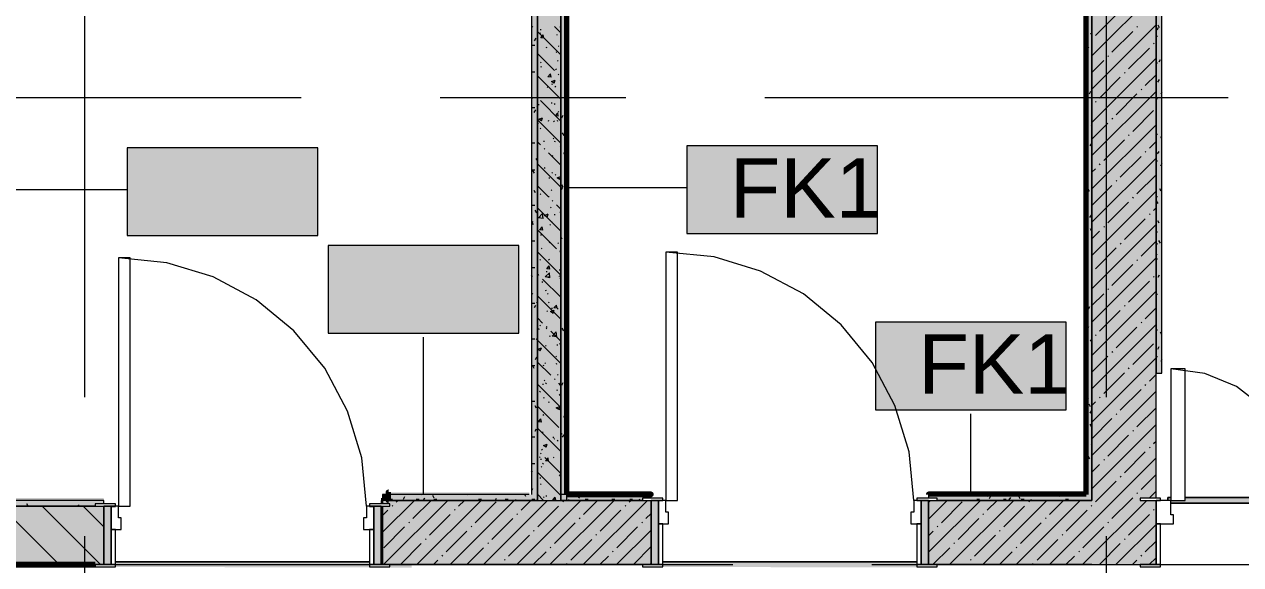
# Model space of a CAD drawing. Header units: millimetres. Extents: x -3817 to 677485, y -22715 to 103890.
# Drawn here: x 416431 to 420598, y 15319 to 17169 of the extents above; entities that cross this region are included whole.
import ezdxf

# ---------------------------------------------------------------- set-up
doc = ezdxf.new("R2010")
doc.units = ezdxf.units.MM
doc.layers.add('PDF _Геометрия', color=7, linetype='Continuous', true_color=0x1d1d1d)
doc.layers.add('PDF _Сплошная заливка', color=7, linetype='Continuous', true_color=0xffffff)
doc.layers.add('PDF _Текст', color=7, linetype='Continuous')
doc.styles.add('PDF GOST-Common', font='arial.ttf')

msp = doc.modelspace()

# ---------------------------------------------------------------- hatches: boundary and pattern name
at = {"layer": 'PDF _Сплошная заливка', "transparency": 33554559}
for points in [[(420088.6, 15539), (420253.6, 15539), (420253.6, 15547), (420308.6, 15547), (420308.6, 23469), (420088.6, 23469), (420088.6, 15559)], [(418189.4, 15539), (418269.4, 15539), (418269.4, 18969), (418189.4, 18969), (418189.4, 15559)], [(417678.6, 15539), (417678.6, 15559), (417658.6, 15559), (417658.6, 15539), (417677.6, 15539)]]:
    msp.add_hatch(color=256, dxfattribs=at).paths.add_polyline_path(points)
h = msp.add_hatch(color=256, dxfattribs=at)
h.paths.add_polyline_path([(418269.4, 15539), (418548.6, 15541.1), (418548.6, 15547), (418578.6, 15547), (418578.6, 15559), (418269.4, 15559)], flags=0)
h.paths.add_polyline_path([(420068.6, 15539), (420088.6, 15539), (420088.6, 15559), (419528.6, 15559), (419528.6, 15547), (419558.6, 15547), (419558.6, 15539), (419754.6, 15539)], flags=0)
at = {"layer": 'PDF _Сплошная заливка', "true_color": 0x494949, "transparency": 33554559}
h = msp.add_hatch(color=251, dxfattribs=at)
h.paths.add_polyline_path([(421708.6, 15529), (421708.6, 15539), (421658.6, 15539), (421658.6, 15549), (420408.6, 15549), (420408.6, 15539), (420358.6, 15539), (420358.6, 15529), (421658.6, 15529)], flags=0)
h.paths.add_polyline_path([(421708.6, 15539), (421733.6, 15539), (421733.6, 15549), (421708.6, 15549)], flags=0)
h.paths.add_polyline_path([(420348.6, 15539), (420358.6, 15539), (420358.6, 15549), (420348.6, 15549)], flags=0)
at = {"layer": 'PDF _Сплошная заливка', "transparency": 33554559}
h = msp.add_hatch(color=256, dxfattribs=at)
h.paths.add_polyline_path([(415478.6, 15319), (416703.6, 15319), (416703.6, 15519), (415478.6, 15519), (415478.6, 15399)], flags=0)
h.paths.add_polyline_path([(417653.6, 15319), (417658.6, 15319), (417658.6, 15519), (417653.6, 15519), (417653.6, 15355)], flags=0)
h = msp.add_hatch(color=256, dxfattribs=at)
h.paths.add_polyline_path([(416368.6, 15519), (416673.6, 15520.8), (416673.6, 15527), (416703.6, 15527), (416703.6, 15539), (416368.6, 15539)], flags=0)
h.paths.add_polyline_path([(417653.6, 15527), (417658.6, 15527), (417658.6, 15539), (417653.6, 15539)], flags=0)
h = msp.add_hatch(color=256, dxfattribs=at)
h.paths.add_polyline_path([(418320.3, 15319), (418578.6, 15319), (418578.6, 15539), (417658.6, 15539), (417658.6, 15527), (417683.6, 15527), (417683.6, 15519), (417658.6, 15519), (417658.6, 15319), (417683.6, 15319)], flags=0)
h.paths.add_polyline_path([(419558.6, 15319), (420308.6, 15319), (420308.6, 15539), (419528.6, 15539), (419528.6, 15319)], flags=0)
at = {"layer": 'PDF _Сплошная заливка', "true_color": 0x494949, "transparency": 33554559}
for points in [[(417658.6, 15309), (417758.6, 15309), (417758.6, 15318), (417683.6, 15318), (417683.6, 15311), (417613.6, 15311), (417613.6, 15329), (416743.6, 15329), (416743.6, 15311), (417653.6, 15309)], [(419528.6, 15309), (419528.6, 15311), (419488.6, 15311), (419488.6, 15329), (418618.6, 15329), (418618.6, 15311), (419518.4, 15309)]]:
    msp.add_hatch(color=251, dxfattribs=at).paths.add_polyline_path(points)

# ---------------------------------------------------------------- linework, layer by layer
at = {"layer": 'PDF _Геометрия', "color": 9, "lineweight": 9, "true_color": 0xc0c0c0}
for points in [[(420308.6, 15547), (420308.6, 23069), (420308.6, 15974.9), (420328.6, 15974.9), (420328.6, 23069), (420588.6, 23069), (420588.6, 23319), (420588.6, 23477), (420588.6, 29269), (420568.6, 29269), (420338.6, 29269), (412189.3, 29269)], [(420068.6, 18949), (420068.6, 15560)], [(414778.6, 15319), (414778.6, 15519), (414728.6, 15519), (414728.6, 16019), (415528.6, 16019), (415528.6, 15519), (415478.6, 15519), (415478.6, 15319), (416673.6, 15319)], [(417678.6, 15539), (417678.6, 15559), (417658.6, 15559), (417658.6, 15547)], [(418289.4, 15539), (418289.4, 15559), (418269.4, 15559), (418269.4, 15539)], [(418578.6, 15547), (418578.6, 15559), (418290.4, 15559)], [(419528.6, 15559), (419528.6, 15547)], [(416703.6, 15527), (416703.6, 15539), (416376.6, 15539)], [(416703.6, 15319), (416703.6, 15519)], [(417653.6, 15539), (417653.6, 15527)], [(417653.6, 15519), (417653.6, 15319)], [(418578.6, 15319), (418578.6, 15539)], [(419528.6, 15539), (419528.6, 15319)], [(420308.6, 15319), (420308.6, 15539)], [(420088.6, 15319), (420253.6, 15319)]]:
    msp.add_lwpolyline(points, dxfattribs=at)
at = {"layer": 'PDF _Геометрия', "color": 7, "lineweight": 9}
for points in [[(416828.6, 18969), (416908.6, 18969), (418169.4, 18969), (418189.4, 18969), (418269.4, 18969), (420088.6, 18969), (418269.4, 18969), (418269.4, 18949), (418269.4, 15559), (418269.4, 15539), (418289.4, 15539), (418548.6, 15539), (418269.4, 15539)], [(420088.6, 18969), (420088.6, 18949), (420088.6, 15750), (420088.6, 15692), (420088.6, 15559), (420088.6, 15539), (420068.6, 15539), (419754.6, 15539), (419558.6, 15539), (419754.6, 15539), (420068.6, 15539), (420088.6, 15539), (420088.6, 15559), (420088.6, 15692), (420088.6, 15750), (420088.6, 18949)], [(418161.4, 15559), (417678.6, 15559), (417678.6, 15539), (418189.4, 15539), (418189.4, 15559), (418189.4, 15539), (418269.4, 15539), (418269.4, 15559), (418269.4, 18949)], [(418169.4, 18949), (418169.4, 15559)], [(418289.4, 15560), (418289.4, 18948)], [(416372.6, 16603.8), (416783.6, 16603.8)], [(418289.9, 16610.6), (418700.8, 16610.6)], [(417799, 15563), (417799, 16098.1)], [(419673.5, 15559.5), (419673.5, 15835.3)], [(417677.6, 15539), (417678.6, 15539), (417678.6, 15559)], [(420067.6, 15559), (419754.6, 15559), (419528.6, 15559)], [(420348.6, 15539), (420348.6, 15549), (420348.6, 15539)], [(418189.4, 15539), (417678.6, 15539), (417677.6, 15539), (417658.6, 15539), (417658.6, 15527), (417658.6, 15539), (417653.6, 15539)], [(417658.6, 15319), (417678.6, 15319), (418548.6, 15319)], [(419558.6, 15319), (420088.6, 15319), (420253.6, 15319)]]:
    msp.add_lwpolyline(points, dxfattribs=at)
at = {"layer": 'PDF _Геометрия', "color": 9, "lineweight": 9, "true_color": 0xc0c0c0}
msp.add_lwpolyline([(418189.4, 18969), (418189.4, 15559)], close=True, dxfattribs=at)
at = {"layer": 'PDF _Геометрия', "color": 231, "lineweight": 9, "true_color": 0xff80c0}
for points in [[(420068.6, 18949), (420067.6, 18949), (418289.4, 18949), (418289.4, 18948), (418289.4, 15559), (418290.4, 15559)], [(417678.6, 15539), (417678.6, 15559)], [(418289.4, 15560), (418289.4, 15559)], [(419528.6, 15559), (419754.6, 15559), (420068.6, 15559), (420068.6, 15560)], [(420067.6, 15559), (420068.6, 15559)], [(418548.6, 15319), (418273.8, 15319), (417678.6, 15319)], [(420088.6, 15319), (420003.8, 15319), (419558.6, 15319)]]:
    msp.add_lwpolyline(points, dxfattribs=at)
at = {"layer": 'PDF _Геометрия', "color": 231, "lineweight": 70, "true_color": 0xff80c0}
for points in [[(418290.4, 15559), (418290.4, 18948), (420067.6, 18948), (420067.6, 15559)], [(420068.6, 15559), (420068.6, 18949)], [(417678.6, 15567), (417677.6, 15567), (417677.6, 15539), (417678.6, 15539)], [(418289.4, 15559), (418578.6, 15559), (418578.6, 15560), (418289.4, 15560)], [(420068.6, 15560), (419528.6, 15560), (419528.6, 15559)], [(416673.6, 15319), (415478.6, 15319), (415478.6, 15318), (416673.6, 15318)]]:
    msp.add_lwpolyline(points, dxfattribs=at)
at = {"layer": 'PDF _Геометрия', "color": 253, "lineweight": 9, "true_color": 0xaaaaaa}
for points in [[(416638.6, 15892.2), (416638.6, 17479.7)], [(420138.6, 15892.2), (420138.6, 17479.7)], [(415792.7, 16919), (417380.2, 16919)], [(417856.5, 16919), (418491.5, 16919)], [(418967.7, 16919), (420555.2, 16919)], [(419478.6, 15539), (419462.3, 15704.8), (419413.9, 15864.3), (419335.4, 16011.2), (419229.7, 16140), (419100.9, 16245.8), (418953.9, 16324.3), (418794.5, 16372.7), (418628.6, 16389)], [(417603.6, 15519), (417587.3, 15684.8), (417538.9, 15844.3), (417460.4, 15991.2), (417354.7, 16120), (417225.9, 16225.8), (417078.9, 16304.3), (416919.5, 16352.7), (416753.6, 16369)], [(416638.6, 14780.9), (416638.6, 15415.9)], [(420138.6, 14780.9), (420138.6, 15415.9)], [(416159.7, 15319), (417747.2, 15319)], [(418223.5, 15319), (418858.5, 15319)], [(419334.7, 15319), (420922.2, 15319)]]:
    msp.add_lwpolyline(points, dxfattribs=at)
at = {"layer": 'PDF _Геометрия', "lineweight": 9}
for points in [[(420088.6, 17061.5), (420308.6, 17281.5)], [(420100.5, 17130.3), (420171.8, 17201.6)], [(420088.6, 16947.4), (420308.6, 17167.4)], [(420157.5, 17073.3), (420228.8, 17144.6)], [(420243, 17158.8), (420245.4, 17161.2)], [(420214.5, 17016.3), (420285.8, 17087.6)], [(420300.1, 17101.8), (420302.4, 17104.2)], [(420088.6, 16833.4), (420308.6, 17053.4)], [(420088.6, 17004.4), (420129, 17044.8)], [(420143.2, 17059), (420145.6, 17061.4)], [(420200.3, 17002), (420202.6, 17004.4)], [(420114.7, 16916.5), (420186, 16987.8)], [(420271.5, 16959.2), (420308.6, 16996.3)], [(420088.6, 16719.3), (420308.6, 16939.3)], [(420171.8, 16859.5), (420243, 16930.7)], [(420257.3, 16945), (420259.7, 16947.4)], [(420100.5, 16902.2), (420102.8, 16904.6)], [(420157.5, 16845.2), (420159.9, 16847.6)], [(420228.8, 16802.4), (420300.1, 16873.7)], [(420088.6, 16776.3), (420143.2, 16830.9)], [(420088.6, 16605.3), (420308.6, 16825.3)], [(420129, 16702.6), (420200.3, 16773.9)], [(420214.5, 16788.2), (420216.9, 16790.5)], [(420285.8, 16745.4), (420308.6, 16768.2)], [(420088.6, 16491.2), (420308.6, 16711.2)], [(420186, 16645.6), (420257.3, 16716.9)], [(420271.5, 16731.2), (420273.9, 16733.5)], [(420088.6, 16662.3), (420100.5, 16674.1)], [(420114.7, 16688.4), (420117.1, 16690.8)], [(420171.8, 16631.4), (420174.1, 16633.7)], [(420243, 16588.6), (420308.6, 16654.2)], [(420088.6, 16548.2), (420157.5, 16617.1)], [(420088.6, 16377.2), (420308.6, 16597.2)], [(420143.2, 16488.8), (420214.5, 16560.1)], [(420228.8, 16574.3), (420231.1, 16576.7)], [(420200.3, 16431.8), (420271.5, 16503.1)], [(420285.8, 16517.3), (420288.2, 16519.7)], [(420300.1, 16531.6), (420308.6, 16540.1)], [(420088.6, 16263.1), (420308.6, 16483.1)], [(420088.6, 16434.2), (420114.7, 16460.3)], [(420129, 16474.5), (420131.4, 16476.9)], [(420186, 16417.5), (420188.4, 16419.9)], [(420257.3, 16374.7), (420308.6, 16426.1)], [(420100.5, 16332), (420171.8, 16403.3)], [(420088.6, 16149.1), (420308.6, 16369.1)], [(420157.5, 16275), (420228.8, 16346.2)], [(420243, 16360.5), (420245.4, 16362.9)], [(420300.1, 16303.5), (420302.4, 16305.8)], [(420088.6, 16035), (420308.6, 16255)], [(420143.2, 16260.7), (420145.6, 16263.1)], [(420214.5, 16217.9), (420285.8, 16289.2)], [(420088.6, 16206.1), (420129, 16246.4)], [(420114.7, 16118.1), (420186, 16189.4)], [(420200.3, 16203.7), (420202.6, 16206)], [(420271.5, 16160.9), (420308.6, 16198)], [(420088.6, 15921), (420308.6, 16141)], [(420171.8, 16061.1), (420243, 16132.4)], [(420257.3, 16146.6), (420259.7, 16149)], [(420100.5, 16103.9), (420102.8, 16106.2)], [(420157.5, 16046.9), (420159.9, 16049.2)], [(420228.8, 16004.1), (420300.1, 16075.4)], [(420088.6, 15978), (420143.2, 16032.6)], [(420088.6, 15806.9), (420308.6, 16026.9)], [(420129, 15904.3), (420200.3, 15975.6)], [(420214.5, 15989.8), (420216.9, 15992.2)], [(420285.8, 15947.1), (420308.6, 15969.9)], [(420186, 15847.3), (420257.3, 15918.5)], [(420271.5, 15932.8), (420273.9, 15935.2)], [(420088.6, 15692.9), (420308.6, 15912.9)], [(420114.7, 15890), (420117.1, 15892.4)], [(420088.6, 15863.9), (420100.5, 15875.8)], [(420171.8, 15833), (420174.1, 15835.4)], [(420243, 15790.2), (420308.6, 15855.8)], [(420088.6, 15749.9), (420157.5, 15818.8)], [(420088.6, 15578.8), (420308.6, 15798.8)], [(420143.2, 15690.5), (420214.5, 15761.7)], [(420228.8, 15776), (420231.1, 15778.4)], [(420285.8, 15719), (420288.2, 15721.3)], [(420300.1, 15733.2), (420308.6, 15741.8)], [(419942.9, 15319), (420162.9, 15539), (420308.6, 15684.8)], [(420129, 15676.2), (420131.4, 15678.6)], [(420200.3, 15633.4), (420271.5, 15704.7)], [(420088.6, 15635.8), (420114.7, 15661.9)], [(420257.3, 15576.4), (420308.6, 15627.7)], [(420100.5, 15533.6), (420105.8, 15539), (420171.8, 15604.9)], [(420186, 15619.2), (420188.4, 15621.5)], [(420157.5, 15476.6), (420219.9, 15539), (420228.8, 15547.9)], [(420243, 15562.1), (420245.4, 15564.5)], [(420284.9, 15547), (420308.6, 15570.7)], [(416550.5, 15319), (416350.5, 15519)], [(416692, 15319), (416492, 15519)], [(416703.6, 15448.7), (416633.4, 15519)], [(417658.6, 15429.8), (417767.8, 15539)], [(417658.6, 15486.8), (417676.9, 15505.1)], [(417661.9, 15319), (417881.9, 15539)], [(417691.2, 15519.4), (417693.6, 15521.7)], [(417705.4, 15533.6), (417710.8, 15539)], [(417762.5, 15476.6), (417824.9, 15539)], [(417775.9, 15319), (417995.9, 15539)], [(417890, 15319), (418110, 15539)], [(417905, 15505.1), (417907.4, 15507.5)], [(417919.3, 15519.4), (417938.9, 15539)], [(417976.3, 15462.4), (418047.6, 15533.6)], [(418004, 15319), (418224, 15539)], [(418118.1, 15319), (418338.1, 15539)], [(418133.1, 15505.1), (418167, 15539)], [(418190.1, 15448.1), (418261.4, 15519.4)], [(418232.1, 15319), (418452.1, 15539)], [(418275.7, 15533.6), (418278.1, 15536)], [(418346.2, 15319), (418566.2, 15539)], [(418347, 15490.9), (418395.1, 15539)], [(418404, 15433.8), (418475.3, 15505.1)], [(418489.5, 15519.4), (418491.9, 15521.7)], [(418503.8, 15533.6), (418509.2, 15539)], [(419528.6, 15475), (419592.6, 15539)], [(419528.6, 15361), (419706.7, 15539)], [(419528.6, 15532), (419535.6, 15539)], [(419573, 15462.4), (419644.3, 15533.6)], [(419600.7, 15319), (419820.7, 15539)], [(419714.8, 15319), (419934.8, 15539)], [(419729.8, 15505.1), (419763.7, 15539)], [(419786.8, 15448.1), (419858.1, 15519.4)], [(419828.8, 15319), (420048.8, 15539)], [(419872.4, 15533.6), (419874.7, 15536)], [(419943.7, 15490.9), (419991.8, 15539)], [(420000.7, 15433.8), (420072, 15505.1)], [(420056.9, 15319), (420276.9, 15539)], [(420086.2, 15519.4), (420088.6, 15521.7)], [(420300.1, 15505.1), (420302.4, 15507.5)], [(417658.6, 15483.7), (417653.6, 15488.7)], [(417748.2, 15462.4), (417750.6, 15464.7)], [(417819.5, 15419.6), (417890.8, 15490.9)], [(418033.3, 15405.3), (418104.6, 15476.6)], [(418118.9, 15490.9), (418121.2, 15493.2)], [(418247.2, 15391.1), (418318.5, 15462.4)], [(418332.7, 15476.6), (418335.1, 15479)], [(418546.6, 15462.4), (418548.9, 15464.7)], [(418560.8, 15476.6), (418578.6, 15494.4)], [(419630, 15405.3), (419701.3, 15476.6)], [(419715.6, 15490.9), (419717.9, 15493.2)], [(419843.9, 15391.1), (419915.1, 15462.4)], [(419929.4, 15476.6), (419931.8, 15479)], [(420143.2, 15462.4), (420145.6, 15464.7)], [(420214.5, 15419.6), (420285.8, 15490.9)], [(417662.7, 15376.8), (417734, 15448.1)], [(417876.5, 15362.6), (417947.8, 15433.8)], [(417962, 15448.1), (417964.4, 15450.5)], [(418090.4, 15348.3), (418161.6, 15419.6)], [(418175.9, 15433.8), (418178.3, 15436.2)], [(418389.7, 15419.6), (418392.1, 15422)], [(418460.2, 15319), (418578.6, 15437.4)], [(418461, 15376.8), (418532.3, 15448.1)], [(419528.6, 15418), (419544.5, 15433.8)], [(419558.7, 15448.1), (419561.1, 15450.5)], [(419687, 15348.3), (419758.3, 15419.6)], [(419772.6, 15433.8), (419775, 15436.2)], [(419986.4, 15419.6), (419988.8, 15422)], [(420057.7, 15376.8), (420129, 15448.1)], [(420171, 15319), (420308.6, 15456.7)], [(417719.7, 15319.8), (417791, 15391.1)], [(417805.2, 15405.3), (417807.6, 15407.7)], [(417947, 15319), (418004.8, 15376.8)], [(418019.1, 15391.1), (418021.4, 15393.4)], [(418232.9, 15376.8), (418235.3, 15379.2)], [(418304.2, 15334), (418375.5, 15405.3)], [(418518, 15319.8), (418578.6, 15380.4)], [(419543.7, 15319), (419601.5, 15376.8)], [(419615.8, 15391.1), (419618.1, 15393.4)], [(419829.6, 15376.8), (419832, 15379.2)], [(419900.9, 15334), (419972.2, 15405.3)], [(420114.7, 15319.8), (420186, 15391.1)], [(420200.3, 15405.3), (420202.6, 15407.7)], [(420271.5, 15362.6), (420308.6, 15399.6)], [(417658.6, 15342.3), (417653.6, 15347.3)], [(417862.3, 15348.3), (417864.6, 15350.7)], [(418076.1, 15334), (418078.5, 15336.4)], [(418175.1, 15319), (418218.7, 15362.6)], [(418403.2, 15319), (418432.5, 15348.3)], [(418446.8, 15362.6), (418449.1, 15364.9)], [(419672.8, 15334), (419675.2, 15336.4)], [(419771.8, 15319), (419815.4, 15362.6)], [(419999.9, 15319), (420029.2, 15348.3)], [(420043.4, 15362.6), (420045.8, 15364.9)], [(420257.3, 15348.3), (420259.7, 15350.7)], [(420285, 15319), (420308.6, 15342.6)], [(417833, 15319), (417848, 15334)], [(418061.1, 15319), (418061.8, 15319.8)], [(418289.9, 15319.8), (418292.3, 15322.2)], [(418574.3, 15319), (418578.6, 15323.4)], [(419657.7, 15319), (419658.5, 15319.8)], [(419886.6, 15319.8), (419889, 15322.2)], [(420228, 15319), (420243, 15334)]]:
    msp.add_lwpolyline(points, dxfattribs=at)
at = {"layer": 'PDF _Геометрия', "color": 253, "lineweight": 9, "true_color": 0x9b9b9b}
for points in [[(418172.2, 17163.1), (418169.4, 17158.2)], [(418269.4, 17159), (418271.5, 17159)], [(420088.6, 17131.4), (420084.7, 17138.2)], [(420308.6, 17128.5), (420313.7, 17128.5)], [(420315.8, 17157.3), (420310.7, 17148.6)], [(420320.2, 17157), (420315.2, 17165.7)], [(418170, 17098), (418180.1, 17098)], [(418183.3, 17121.5), (418178.3, 17112.8)], [(418269.4, 17098), (418271.5, 17098)], [(420078.6, 17087.9), (420073.5, 17096.6)], [(420068.6, 17067.6), (420069.8, 17067.6)], [(420322.8, 17047.7), (420317.8, 17039)], [(418169.6, 17041.6), (418169.4, 17041.9)], [(418170, 17006.6), (418180.1, 17006.6)], [(418269.4, 17006.6), (418271.5, 17006.6)], [(420308.6, 17037.1), (420313.7, 17037.1)], [(418269.6, 16966.1), (418269.4, 16965.7)], [(420071.5, 16978.2), (420068.6, 16983.2)], [(420073, 16980.7), (420068.6, 16973.2)], [(420068.6, 16976.1), (420069.8, 16976.1)], [(420318.7, 16979.6), (420313.7, 16970.9)], [(420075.6, 16910.2), (420070.6, 16918.9)], [(420084.2, 16939.1), (420079.1, 16930.4)], [(420328.6, 16935.8), (420324.9, 16929.3)], [(418171.1, 16917.4), (418169.4, 16914.4)], [(418170, 16884.7), (418180.1, 16884.7)], [(418189.4, 16885.4), (418187.9, 16887.8)], [(420308.6, 16915.2), (420313.7, 16915.2)], [(418182.2, 16875.7), (418177.2, 16867)], [(418276.7, 16856.4), (418271.6, 16847.7)], [(418289.4, 16834.1), (418286.5, 16839.1)], [(420068.6, 16854.2), (420069.8, 16854.2)], [(418189.4, 16827.1), (418188.4, 16825.4)], [(418269.4, 16823.7), (418271.5, 16823.7)], [(418280.3, 16788.8), (418275.3, 16797.5)], [(420088.6, 16824.9), (420086.2, 16820.7)], [(420308.6, 16793.2), (420313.7, 16793.2)], [(418170, 16762.8), (418180.1, 16762.8)], [(418269.4, 16762.8), (418271.5, 16762.8)], [(420087.2, 16761.4), (420082.1, 16752.7)], [(420328.6, 16776.7), (420324.5, 16783.9)], [(418189.4, 16702.5), (418185, 16710.1)], [(418284.4, 16720.7), (418279.4, 16729.4)], [(420068.6, 16732.3), (420069.8, 16732.3)], [(420317.6, 16733.9), (420312.6, 16725.2)], [(420328.6, 16715.7), (420328.5, 16715.9)], [(418170, 16671.3), (418180.1, 16671.3)], [(418178.8, 16659.8), (418173.8, 16668.5)], [(418269.4, 16671.3), (418271.5, 16671.3)], [(420308.6, 16701.8), (420313.7, 16701.8)], [(420328.6, 16692), (420323.8, 16683.6)], [(418288.5, 16652.7), (418283.5, 16661.4)], [(420068.6, 16640.8), (420069.8, 16640.8)], [(418182.9, 16591.7), (418177.9, 16600.4)], [(418275.6, 16610.7), (418270.5, 16602)], [(418277.3, 16611.1), (418272.3, 16619.8)], [(420080.8, 16596.4), (420075.7, 16605.1)], [(420326.5, 16597.5), (420321.5, 16606.2)], [(418170, 16549.4), (418180.1, 16549.4)], [(418286.7, 16569), (418281.7, 16560.3)], [(420308.6, 16579.9), (420313.7, 16579.9)], [(420315.3, 16555.9), (420310.3, 16564.6)], [(418187, 16523.7), (418182, 16532.4)], [(418270.3, 16501.4), (418269.4, 16503)], [(420068.6, 16518.9), (420069.8, 16518.9)], [(420086.1, 16515.7), (420081, 16507)], [(418173, 16493.9), (418169.4, 16487.7)], [(418175.8, 16482.1), (418170.8, 16490.8)], [(418269.4, 16488.4), (418271.5, 16488.4)], [(420088.6, 16460.8), (420083.9, 16469)], [(420319.4, 16487.8), (420314.4, 16496.5)], [(418170, 16427.5), (418180.1, 16427.5)], [(418274.4, 16433.4), (418269.4, 16442)], [(418269.4, 16427.5), (418271.5, 16427.5)], [(418289.4, 16451.7), (418288.8, 16450.7)], [(420308.6, 16458), (420313.7, 16458)], [(420312.5, 16420.1), (420308.6, 16413.5)], [(420323.5, 16419.8), (420318.5, 16428.5)], [(418289.4, 16390.7), (418284.7, 16382.6)], [(420068.6, 16397), (420069.8, 16397)], [(420312.3, 16378.2), (420308.6, 16384.6)], [(418170, 16336), (418180.1, 16336)], [(418269.4, 16336), (418271.5, 16336)], [(418289.4, 16346.4), (418288.6, 16347.6)], [(420308.6, 16366.5), (420313.7, 16366.5)], [(418172.8, 16304.4), (418169.4, 16310.4)], [(420068.6, 16305.6), (420069.8, 16305.6)], [(420073.8, 16311.6), (420068.8, 16302.9)], [(420319.5, 16310.5), (420314.5, 16301.8)], [(418171.9, 16248.2), (418169.4, 16243.8)], [(418170, 16214.1), (418180.1, 16214.1)], [(418189.4, 16214.8), (418187.1, 16218.6)], [(420074.8, 16241), (420069.8, 16249.7)], [(420308.6, 16244.6), (420313.7, 16244.6)], [(418183, 16206.6), (418178, 16197.9)], [(420068.6, 16183.6), (420069.8, 16183.6)], [(420080.9, 16201.9), (420075.9, 16193.2)], [(420309.4, 16200.5), (420308.6, 16201.7)], [(418269.4, 16153.2), (418271.5, 16153.2)], [(418279.5, 16119.6), (418274.5, 16128.3)], [(418288.6, 16145.6), (418283.6, 16136.9)], [(420076.8, 16133.9), (420071.8, 16125.2)], [(418170, 16092.2), (418180.1, 16092.2)], [(418189.4, 16095.6), (418185.1, 16088.2)], [(418269.4, 16092.2), (418271.5, 16092.2)], [(420088, 16092.2), (420082.9, 16083.5)], [(420308.6, 16122.7), (420313.7, 16122.7)], [(420328.6, 16106.1), (420323.7, 16114.7)], [(420068.6, 16061.7), (420069.8, 16061.7)], [(420318.4, 16064.7), (420313.4, 16056)], [(418186, 16028.9), (418181, 16020.2)], [(420308.6, 16031.2), (420313.7, 16031.2)], [(420328.6, 16021.4), (420324.6, 16014.4)], [(418170, 16000.8), (418180.1, 16000.8)], [(418178, 15990.6), (418173, 15999.3)], [(418269.4, 16000.8), (418271.5, 16000.8)], [(418287.7, 15983.5), (418282.7, 15992.2)], [(420068.6, 15970.3), (420069.8, 15970.3)], [(418276.4, 15941.5), (418271.3, 15932.8)], [(418170, 15878.8), (418180.1, 15878.8)], [(420075.7, 15888.1), (420070.7, 15879.4)], [(418186.2, 15854.5), (418181.2, 15863.2)], [(420068.6, 15848.4), (420069.8, 15848.4)], [(420084, 15859.2), (420079, 15867.9)], [(420086.9, 15846.5), (420081.8, 15837.8)], [(418269.4, 15817.9), (418271.5, 15817.9)], [(418283.4, 15831.8), (418278.4, 15823.1)], [(420088.1, 15791.2), (420083.1, 15799.9)], [(418170, 15756.9), (418180.1, 15756.9)], [(418184.9, 15783.1), (418179.9, 15774.4)], [(418273.6, 15764.2), (418269.4, 15771.5)], [(418269.4, 15756.9), (418271.5, 15756.9)], [(418279.4, 15763.8), (418274.3, 15755.1)], [(418289.4, 15720.2), (418285.5, 15713.5)], [(420068.6, 15726.4), (420069.8, 15726.4)], [(420088.6, 15729.3), (420087.2, 15731.8)], [(420081.1, 15681.5), (420076, 15690.2)], [(418172, 15635.2), (418169.4, 15639.9)], [(418170, 15665.5), (418180.1, 15665.5)], [(418269.4, 15665.5), (418271.5, 15665.5)], [(420069.9, 15639.9), (420068.6, 15642)], [(420068.6, 15635), (420069.8, 15635)], [(417682.3, 15543.6), (417692.4, 15543.6)], [(417734, 15550.7), (417729, 15542)], [(417773.8, 15543.6), (417783.8, 15543.6)], [(417794.3, 15557.9), (417793.7, 15559)], [(417802, 15546.7), (417797.6, 15539)], [(417836, 15546.7), (417830.9, 15555.4)], [(417834.7, 15543.6), (417844.8, 15543.6)], [(417949.9, 15559), (417948.3, 15556.2)], [(417987.1, 15543.6), (417997.2, 15543.6)], [(418047.8, 15545.6), (418044, 15539)], [(418078.6, 15543.6), (418088.6, 15543.6)], [(418149.7, 15551.9), (418145.6, 15559)], [(418172.7, 15579), (418169.4, 15573.3)], [(418170, 15543.6), (418180.1, 15543.6)], [(418335.1, 15555.6), (418330.1, 15546.9)], [(418352.9, 15543.6), (418362.9, 15543.6)], [(418372.3, 15559), (418371.7, 15558.1)], [(418395.5, 15553), (418392, 15559)], [(418444.3, 15543.6), (418454.4, 15543.6)], [(418505.3, 15543.6), (418515.3, 15543.6)], [(418539.2, 15543.4), (418536.7, 15539)], [(418573.2, 15550), (418568.1, 15558.7)], [(418578.6, 15550.7), (418576.5, 15547)], [(419694, 15543.6), (419704.1, 15543.6)], [(419733.8, 15551.4), (419729.4, 15559)], [(419741.5, 15553.1), (419736.5, 15544.4)], [(419785.4, 15543.6), (419795.5, 15543.6)], [(419801.8, 15555.5), (419799.8, 15559)], [(419809.5, 15549.1), (419804.5, 15540.3)], [(419843.5, 15544.3), (419838.5, 15553)], [(419846.4, 15543.6), (419856.5, 15543.6)], [(419979.6, 15552.5), (419975.8, 15559)], [(419998.8, 15543.6), (420008.9, 15543.6)], [(420026.5, 15559), (420023.9, 15554.5)], [(420070.5, 15574.4), (420068.6, 15571.1)], [(420074, 15571.8), (420069, 15580.5)], [(416444.2, 15519), (416439.8, 15526.6)], [(416620.1, 15519), (416617.5, 15523.6)], [(417692.4, 15539.6), (417692, 15539)], [(418115.8, 15541.5), (418114.4, 15539)], [(418298, 15539), (418296, 15542.4)], [(419881.8, 15539), (419880.1, 15541.9)]]:
    msp.add_lwpolyline(points, dxfattribs=at)
at = {"layer": 'PDF _Геометрия', "color": 252, "lineweight": 9, "true_color": 0x878787}
for points in [[(418269.4, 17064.1), (418189.4, 17144.1)], [(418197.2, 17139.7), (418200, 17137.9)], [(418198.9, 17151.3), (418202.2, 17151.7)], [(418211.4, 17121.7), (418200.8, 17122.7), (418209.3, 17132.9)], [(418211.4, 17121.7), (418209.4, 17132.8)], [(418269.4, 17139.6), (418247.2, 17161.7)], [(418255.6, 17132.6), (418258.3, 17134.6)], [(418266.2, 17160.1), (418269.4, 17160.6)], [(418219.4, 17090), (418222.7, 17090.4)], [(418260.4, 17095.9), (418262.9, 17093.7)], [(418247.2, 17010.9), (418189.4, 17068.7)], [(418253.5, 17073.4), (418256.1, 17075.4)], [(418257.5, 17044.9), (418260.3, 17043.1)], [(418199.3, 17039.1), (418201.8, 17036.8)], [(418200, 17025), (418202.9, 17023.2)], [(418251.3, 17014.2), (418254, 17016.2)], [(418269.4, 16913.2), (418189.4, 16993.2)], [(418236.1, 16988), (418225.4, 16988.9), (418234, 16999.2)], [(418236.1, 16987.9), (418234, 16999.1)], [(418246.4, 16967.2), (418237.6, 16973.2), (418250, 16977.9)], [(418238.2, 16964.5), (418241.5, 16965)], [(418246.4, 16967.1), (418250, 16977.9)], [(418262.3, 16995.8), (418259.8, 16998.3)], [(418267.2, 16976.9), (418269.4, 16974.9)], [(418222.1, 16954.5), (418224.9, 16952.7)], [(418249.1, 16955), (418251.8, 16957)], [(418191.4, 16894.4), (418194.7, 16894.9)], [(418269.4, 16837.8), (418199.4, 16907.8)], [(418235.9, 16900.3), (418239.2, 16900.7)], [(418247, 16895.8), (418249.6, 16897.8)], [(418189.4, 16862.4), (418190.3, 16861.8)], [(418269.4, 16762.4), (418189.4, 16842.4)], [(418203.1, 16838.3), (418194.3, 16844.2), (418206.7, 16849)], [(418203.1, 16838.2), (418206.8, 16848.9)], [(418225, 16839.8), (418227.8, 16838)], [(418244.8, 16836.6), (418247.5, 16838.7)], [(418260.7, 16854.3), (418250.1, 16855.2), (418258.7, 16865.4)], [(418256.5, 16839), (418259.8, 16839.5)], [(418260.8, 16854.2), (418258.7, 16865.3)], [(418259.9, 16870.8), (418262.4, 16868.5)], [(418189.4, 16830.2), (418192.4, 16830.6)], [(418198.8, 16814), (418201.3, 16811.7)], [(418199.4, 16756.9), (418189.4, 16767)], [(418209.7, 16768.9), (418213, 16769.3)], [(418242.7, 16777.4), (418245.3, 16779.5)], [(418247, 16769.3), (418249.8, 16767.5)], [(418266.7, 16751.7), (418269.2, 16749.5)], [(418214.5, 16741.8), (418212, 16744.3)], [(418269.4, 16687), (418227.1, 16729.2)], [(418240.5, 16718.2), (418243.1, 16720.3)], [(418269.4, 16611.5), (418189.4, 16691.5)], [(418212.4, 16678.4), (418215.2, 16676.6)], [(418228.4, 16643.4), (418231.8, 16643.9)], [(418238.3, 16659), (418241, 16661.1)], [(418249.9, 16654.5), (418252.7, 16652.7)], [(418266, 16637.7), (418257.2, 16643.7), (418269.4, 16648.4)], [(418259.4, 16645.6), (418261.8, 16643.4)], [(418266, 16637.7), (418269.4, 16647.6)], [(418227.1, 16578.4), (418189.4, 16616.1)], [(418198.3, 16588.8), (418200.8, 16586.5)], [(418236.2, 16599.9), (418238.8, 16601.9)], [(418226.2, 16579.2), (418229.5, 16579.6)], [(418234, 16540.7), (418236.7, 16542.7)], [(418242.2, 16563.3), (418239.7, 16565.8)], [(418269.4, 16536.1), (418254.7, 16550.7)], [(418269.4, 16460.6), (418189.4, 16540.6)], [(418208.5, 16504.1), (418192.7, 16506.6), (418206.5, 16521)], [(418208.5, 16504.1), (418206.5, 16521)], [(418222.7, 16508.8), (418213.9, 16514.8), (418226.3, 16519.6)], [(418222.8, 16508.7), (418226.4, 16519.5)], [(418246.7, 16517.9), (418250.1, 16518.3)], [(418266.2, 16526.6), (418268.7, 16524.3)], [(418254.7, 16399.8), (418189.4, 16465.2)], [(418207.2, 16464.2), (418196.6, 16465.1), (418205.2, 16475.3)], [(418207.2, 16464.1), (418205.2, 16475.3)], [(418231.8, 16481.5), (418234.5, 16483.5)], [(418237.3, 16493.2), (418240.1, 16491.4)], [(418200, 16447.8), (418203.3, 16448.2)], [(418229.7, 16422.3), (418232.3, 16424.3)], [(418258.8, 16420.5), (418261.3, 16418.2)], [(418269.4, 16309.8), (418189.4, 16389.8)], [(418201.9, 16402.8), (418204.7, 16401)], [(418265.5, 16392.4), (418268.8, 16392.9)], [(418269.4, 16385.2), (418267.3, 16387.3)], [(418197.8, 16363.7), (418200.2, 16361.4)], [(418231.9, 16330.5), (418221.3, 16331.4), (418229.8, 16341.6)], [(418227.5, 16363.1), (418230.2, 16365.1)], [(418231.9, 16330.4), (418229.9, 16341.5)], [(418194.4, 16309.3), (418191.9, 16311.8)], [(418269.4, 16234.4), (418207, 16296.8)], [(418232, 16301.5), (418216.2, 16304), (418230.1, 16318.4)], [(418218.7, 16322.3), (418222, 16322.7)], [(418225.4, 16303.9), (418228, 16306)], [(418232, 16301.4), (418230.1, 16318.3)], [(418262.2, 16307.9), (418265, 16306.1)], [(418263.2, 16328.2), (418266.5, 16328.6)], [(418265.7, 16301.4), (418268.1, 16299.2)], [(418204.8, 16288), (418207.6, 16286.2)], [(418216.4, 16258), (418219.8, 16258.5)], [(418269.4, 16158.9), (418189.4, 16238.9)], [(418223.2, 16244.7), (418225.9, 16246.8)], [(418226.8, 16217.5), (418229.7, 16215.7)], [(418221, 16185.5), (418223.7, 16187.6)], [(418242.4, 16179.4), (418233.5, 16185.3), (418246, 16190.1)], [(418237, 16196.8), (418240.3, 16197.2)], [(418242.4, 16179.3), (418246, 16190)], [(418256.6, 16196.7), (418245.9, 16197.7), (418254.5, 16207.9)], [(418256.6, 16196.7), (418254.5, 16207.8)], [(418258.3, 16195.4), (418260.8, 16193.1)], [(418207, 16145.9), (418189.4, 16163.5)], [(418190.2, 16126.6), (418193.6, 16127.1)], [(418192.2, 16126.7), (418195, 16124.9)], [(418197.2, 16138.5), (418199.7, 16136.2)], [(418218.9, 16126.4), (418221.5, 16128.4)], [(418222.1, 16130.8), (418219.5, 16133.3)], [(418269.4, 16008), (418189.4, 16088)], [(418229.7, 16102.8), (418232.5, 16101)], [(418269.4, 16083.5), (418234.6, 16118.2)], [(418255.6, 16098.9), (418239.8, 16101.3), (418253.6, 16115.8)], [(418255.6, 16098.8), (418253.7, 16115.7)], [(418199.1, 16050.4), (418190.2, 16056.4), (418202.7, 16061.2)], [(418199.1, 16050.4), (418202.7, 16061.1)], [(418216.7, 16067.2), (418219.4, 16069.2)], [(418255.7, 16071.3), (418259.1, 16071.7)], [(418265.1, 16076.3), (418267.6, 16074)], [(418234.6, 15967.4), (418189.4, 16012.6)], [(418209, 16001.2), (418212.3, 16001.6)], [(418214.5, 16008), (418217.2, 16010)], [(418251.8, 16032.3), (418254.6, 16030.5)], [(418253.5, 16007), (418256.8, 16007.5)], [(418257.8, 15970.2), (418260.3, 15967.9)], [(418269.4, 15857.1), (418189.4, 15937.1)], [(418206.7, 15936.9), (418210, 15937.3)], [(418212.4, 15948.8), (418215, 15950.8)], [(418217.1, 15941.4), (418220, 15939.6)], [(418249.7, 15952.3), (418247.2, 15954.8)], [(418269.4, 15932.6), (418262.3, 15939.7)], [(418196.7, 15913.4), (418199.2, 15911.1)], [(418210.2, 15889.6), (418212.9, 15891.6)], [(418227.3, 15875.6), (418230.6, 15876.1)], [(418254.6, 15917.6), (418257.4, 15915.8)], [(418269.4, 15897.8), (418263.4, 15898.7), (418269.4, 15904.9)], [(418262.3, 15788.8), (418189.4, 15861.8)], [(418262, 15849.9), (418253.1, 15855.9), (418265.6, 15860.7)], [(418262, 15849.8), (418265.6, 15860.6)], [(418264.6, 15851.1), (418267.1, 15848.9)], [(418203, 15806.7), (418192.4, 15807.6), (418201, 15817.8)], [(418203.1, 15806.6), (418201, 15817.7)], [(418208.1, 15830.4), (418210.7, 15832.5)], [(418269.4, 15706.3), (418189.4, 15786.3)], [(418205.9, 15771.2), (418208.6, 15773.3)], [(418242, 15756.2), (418244.9, 15754.4)], [(418203.7, 15712), (418206.4, 15714.1)], [(418218.7, 15721), (418209.9, 15726.9), (418222.3, 15731.7)], [(418218.7, 15720.9), (418222.3, 15731.6)], [(418246, 15750.2), (418249.3, 15750.6)], [(418257.3, 15745.1), (418259.7, 15742.8)], [(418196.2, 15688.2), (418198.7, 15686)], [(418199.2, 15680), (418202.6, 15680.5)], [(418201.9, 15698.3), (418199.4, 15700.8)], [(418269.4, 15630.9), (418214.5, 15685.7)], [(418227.7, 15672.9), (418217.1, 15673.9), (418225.7, 15684.1)], [(418227.7, 15672.9), (418225.7, 15684)], [(418243.8, 15685.9), (418247.1, 15686.3)], [(418269.4, 15555.4), (418189.4, 15635.4)], [(418201.6, 15652.8), (418204.2, 15654.9)], [(418206.7, 15665.8), (418209.5, 15664)], [(418264.1, 15626), (418266.6, 15623.7)], [(418197, 15615.8), (418200.3, 15616.2)], [(418199.4, 15593.7), (418202.1, 15595.7)], [(418264.3, 15624.6), (418267.6, 15625.1)], [(418210.4, 15539), (418189.4, 15560)], [(418209.5, 15551.1), (418212.4, 15549.3)], [(418217.5, 15554.5), (418220.9, 15555)], [(418252.4, 15539.2), (418241.8, 15540.1), (418250.3, 15550.3)], [(418252.4, 15539.1), (418250.3, 15550.3)], [(418267, 15571), (418269.4, 15569.4)]]:
    msp.add_lwpolyline(points, dxfattribs=at)
at = {"layer": 'PDF _Геометрия', "color": 7, "lineweight": 9}
for points in [[(419353.9, 16752.5), (418700.8, 16752.5), (418700.8, 16452.5), (419353.9, 16452.5)], [(417436.7, 16745.7), (416783.6, 16745.7), (416783.6, 16445.7), (417436.7, 16445.7)], [(418125.6, 16412), (417472.5, 16412), (417472.5, 16112), (418125.6, 16112)], [(420000.1, 16149.2), (419347, 16149.2), (419347, 15849.2), (420000.1, 15849.2)], [(420348.6, 15549), (420358.6, 15549)], [(420408.6, 15549), (421658.6, 15549)], [(416673.6, 15519), (416368.6, 15519)], [(417658.6, 15519), (417658.6, 15319)], [(420358.6, 15529), (421708.6, 15529)], [(416743.6, 15329), (417613.6, 15329)], [(418618.6, 15329), (419488.6, 15329)]]:
    msp.add_lwpolyline(points, close=True, dxfattribs=at)
at = {"layer": 'PDF _Геометрия', "color": 253, "lineweight": 9, "true_color": 0xaaaaaa}
msp.add_lwpolyline([(421708.6, 16439, 0.414212), (420808.6, 15539), (420793.3, 15655.5), (420748.3, 15764), (420676.8, 15857.2), (420583.6, 15928.7), (420475.1, 15973.7), (420358.6, 15989)], format="xyb", dxfattribs=at)
at = {"layer": 'PDF _Геометрия', "color": 253, "lineweight": 13, "true_color": 0xaaaaaa}
for points in [[(418628.6, 16389), (418628.6, 15539), (418668.6, 15539), (418668.6, 16389)], [(416753.6, 16369), (416753.6, 15519), (416793.6, 15519), (416793.6, 16369)], [(420358.6, 15989), (420358.6, 15539), (420408.6, 15539), (420408.6, 15989)], [(418618.6, 15539), (418618.6, 15547), (418548.6, 15547), (418548.6, 15539)], [(419488.6, 15539), (419558.6, 15539), (419558.6, 15547), (419488.6, 15547)], [(420323.6, 15539), (420323.6, 15547), (420253.6, 15547), (420253.6, 15539)], [(416743.6, 15519), (416743.6, 15527), (416673.6, 15527), (416673.6, 15519)], [(416728.6, 15319), (416728.6, 15519), (416703.6, 15519), (416703.6, 15319)], [(416753.6, 15519), (416728.6, 15519), (416728.6, 15439), (416763.6, 15439), (416763.6, 15479), (416753.6, 15479)], [(416743.6, 15518), (416743.6, 15519), (416728.6, 15519), (416728.6, 15518)], [(417603.6, 15519), (417603.6, 15479), (417593.6, 15479), (417593.6, 15439), (417628.6, 15439), (417628.6, 15519)], [(417613.6, 15519), (417683.6, 15519), (417683.6, 15527), (417613.6, 15527)], [(417613.6, 15518), (417628.6, 15518), (417628.6, 15519), (417613.6, 15519)], [(417628.6, 15319), (417653.6, 15319), (417653.6, 15519), (417628.6, 15519)], [(418603.6, 15319), (418603.6, 15539), (418578.6, 15539), (418578.6, 15319)], [(418628.6, 15539), (418603.6, 15539), (418603.6, 15459), (418638.6, 15459), (418638.6, 15499), (418628.6, 15499)], [(418618.6, 15538), (418618.6, 15539), (418603.6, 15539), (418603.6, 15538)], [(419478.6, 15539), (419478.6, 15499), (419468.6, 15499), (419468.6, 15459), (419503.6, 15459), (419503.6, 15539)], [(419488.6, 15538), (419503.6, 15538), (419503.6, 15539), (419488.6, 15539)], [(419503.6, 15319), (419528.6, 15319), (419528.6, 15539), (419503.6, 15539)], [(420358.6, 15539), (420308.6, 15539), (420308.6, 15459), (420368.6, 15459), (420368.6, 15489), (420358.6, 15489)], [(416743.6, 15319), (416743.6, 15439), (416728.6, 15439), (416728.6, 15319)], [(417613.6, 15319), (417628.6, 15319), (417628.6, 15439), (417613.6, 15439)], [(418618.6, 15319), (418618.6, 15459), (418603.6, 15459), (418603.6, 15319)], [(419488.6, 15319), (419503.6, 15319), (419503.6, 15459), (419488.6, 15459)], [(420323.6, 15319), (420323.6, 15459), (420308.6, 15459), (420308.6, 15319)], [(416743.6, 15311), (416743.6, 15319), (416673.6, 15319), (416673.6, 15311)], [(417613.6, 15311), (417683.6, 15311), (417683.6, 15319), (417613.6, 15319)], [(418618.6, 15311), (418618.6, 15319), (418548.6, 15319), (418548.6, 15311)], [(419488.6, 15311), (419558.6, 15311), (419558.6, 15319), (419488.6, 15319)], [(420323.6, 15311), (420323.6, 15319), (420253.6, 15319), (420253.6, 15311)]]:
    msp.add_lwpolyline(points, close=True, dxfattribs=at)
at = {"layer": 'PDF _Сплошная заливка', "lineweight": 35, "transparency": 33554559}
for points in [[(420328.6, 15974.9), (420328.6, 23069), (420308.6, 15974.9), (420308.6, 23069)], [(418189.4, 15559), (418189.4, 18969), (418169.4, 15559), (418169.4, 18969)], [(418289.4, 15539), (418289.4, 18949), (418269.4, 15539), (418269.4, 18949)], [(420088.6, 15559), (420088.6, 18949), (420068.6, 15559), (420068.6, 18949)], [(418189.4, 15539), (418189.4, 15559), (417678.6, 15539), (417678.6, 15559)], [(416728.6, 15319), (416728.6, 15519), (416703.6, 15319), (416703.6, 15519)], [(417653.6, 15319), (417653.6, 15519), (417628.6, 15319), (417628.6, 15519)], [(418603.6, 15319), (418603.6, 15539), (418578.6, 15319), (418578.6, 15539)], [(419528.6, 15319), (419528.6, 15539), (419503.6, 15319), (419503.6, 15539)]]:
    msp.add_solid(points, dxfattribs=at)
at = {"layer": 'PDF _Сплошная заливка', "lineweight": 9, "transparency": 33554559}
for points in [[(419353.9, 16752.5), (418700.8, 16752.5), (419353.9, 16452.5), (418700.8, 16452.5)], [(417436.7, 16745.7), (416783.6, 16745.7), (417436.7, 16445.7), (416783.6, 16445.7)], [(418125.6, 16412), (417472.5, 16412), (418125.6, 16112), (417472.5, 16112)], [(420000.1, 16149.2), (419347, 16149.2), (420000.1, 15849.2), (419347, 15849.2)]]:
    msp.add_solid(points, dxfattribs=at)
at = {"layer": 'PDF _Сплошная заливка', "color": 1, "lineweight": 35, "transparency": 33554559}
for points in [[(416376.6, 15539), (416703.6, 15539), (416376.6, 15547), (416703.6, 15547)], [(417658.6, 15539), (417658.6, 15547), (417653.6, 15539), (417653.6, 15547)], [(417678.6, 15559), (418161.4, 15559), (417678.6, 15567), (418161.4, 15567)]]:
    msp.add_solid(points, dxfattribs=at)

# ---------------------------------------------------------------- texts
at = {"layer": 'PDF _Текст', "char_height": 203.2, "attachment_point": 4, "style": 'PDF GOST-Common'}
for insert in [(418847.9, 16609.1), (419494.1, 16005.8)]:
    msp.add_mtext('FK1', dxfattribs=dict(at, insert=insert))

doc.saveas('drawing.dxf')
